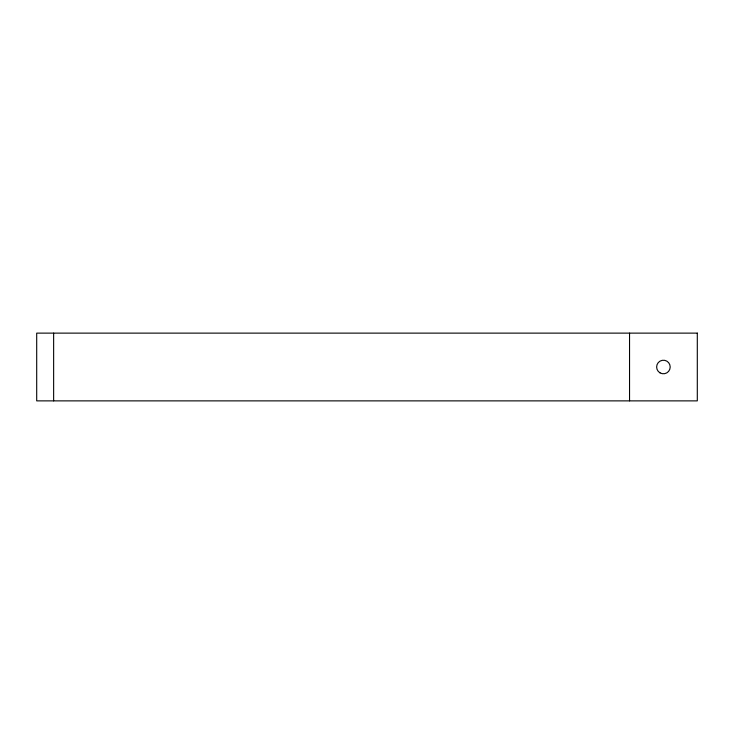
<?xml version="1.0" encoding="UTF-8"?>
<svg xmlns="http://www.w3.org/2000/svg" width="734" height="734" viewBox="0 0 734 734"><rect width="100%" height="100%" fill="white"/><g stroke="black" fill="none" stroke-linecap="round" stroke-linejoin="round"><path stroke-width="1.1" d="M629.543 333.126L629.543 400.874M53.637 333.126L53.637 400.874M697.3 333.126L36.7 333.126L36.7 400.874L697.3 400.874L697.3 333.126M660.031 372.872A6.771 6.771 0 0 0 670.197 367A6.771 6.771 0 0 0 660.031 361.128A6.771 6.771 0 0 0 660.031 372.872"/></g></svg>
